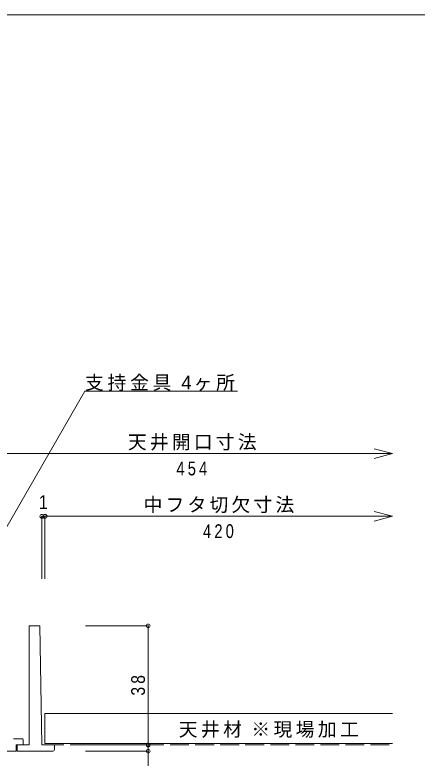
# Model space of a CAD drawing. Units: millimetres on the paper, enlarged 5 times, with parts at other scales. Extents: x -705 to 705, y -488 to 488.
# Drawn here: x -383 to -61, y -106 to 488 of the extents above; entities that cross this region are included whole.
import ezdxf
from ezdxf.enums import TextEntityAlignment as Align

# ---------------------------------------------------------------- set-up
doc = ezdxf.new("R2010")
doc.units = ezdxf.units.MM
doc.header["$LTSCALE"] = 5
doc.header["$PDMODE"] = 32
doc.header["$PDSIZE"] = 3
doc.linetypes.add('DASHED3', pattern=[4, 3, -1])
for name, color, linetype, lineweight in [('4-0_ＫＢ製品', 2, 'Continuous', 9), ('4-1_躯体', 3, 'Continuous', 9), ('4-3_寸法', 4, 'Continuous', 9), ('4-4_引出線字', 4, 'Continuous', 9), ('4-8_他製品', 7, 'Continuous', 9), ('F-0_図面枠', 5, 'Continuous', 9)]:
    doc.layers.add(name, color=color, linetype=linetype, lineweight=lineweight)
doc.layers.add('4-5_文字', color=7, linetype='Continuous')
doc.styles.add('HGｺﾞｼｯｸM', font='')
doc.styles.get('HGｺﾞｼｯｸM').set_extended_font_data('HGｺﾞｼｯｸM')

msp = doc.modelspace()

# ---------------------------------------------------------------- linework, layer by layer
at = {"layer": '4-0_ＫＢ製品'}
for p, q in [((-371, -0.25), (-362.658, -0.25)), ((-371, -95.25), (-371, -0.25)), ((-361, -95.25), (-362.658, -0.25)), ((-376.75, -90.25), (-383.587, -90.25)), ((-376, -94.5), (-376, -91)), ((-409.75, -100.25), (-381.5, -100.25)), ((-381.5, -100.25), (-381.5, -95.25)), ((-381.5, -95.25), (-376.75, -95.25)), ((-380.75, -100.25), (-352.25, -100.25)), ((-351, -95.25), (-361, -95.25)), ((-351, -99), (-351, -95.25))]:
    msp.add_line(p, q, dxfattribs=at)
msp.add_lwpolyline([(-380.75, -100.25), (-380.75, -95.25), (-371, -95.25)], dxfattribs=at)
for centre, radius, start, end in [((-376.75, -91), 0.75, 0, 90), ((-376.75, -94.5), 0.75, 270, 0), ((-352.25, -99), 1.25, 270, 0)]:
    msp.add_arc(centre, radius, start, end, dxfattribs=at)
at = {"layer": '4-1_躯体'}
for p, q in [((-358.5, -94), (-358.5, -70.25)), ((-358.5, -70.25), (-81, -70.25)), ((-358.5, -94), (-81, -94))]:
    msp.add_line(p, q, dxfattribs=at)
at = {"layer": '4-3_寸法'}
for p, q in [((-401, 137.25), (-81, 137.25)), ((-361, 87.25), (-358.5, 87.25)), ((-361, 87.25), (-361, 37.25)), ((-358.5, 87.25), (-358.5, 37.25)), ((-358.5, 87.25), (-81, 87.25)), ((-276, -0.25), (-326, -0.25)), ((-276, -95.25), (-276, -0.25)), ((-276, -95.25), (-326, -95.25)), ((-276, -100.25), (-326, -100.25)), ((-276, -125.25), (-276, -95.25))]:
    msp.add_line(p, q, dxfattribs=at)
for p in [(-361, 87.25), (-358.5, 87.25), (-276, -0.25), (-276, -95.25), (-276, -100.25)]:
    msp.add_point(p, dxfattribs=at)
at = {"layer": '4-4_引出線字'}
for p, q in [((-399.854, 60.248), (-326.529, 187.25)), ((-204.858, 187.25), (-326.529, 187.25)), ((-81, 137.25), (-95.489, 141.132)), ((-81, 137.25), (-95.489, 133.368)), ((-81, 87.25), (-95.489, 91.132)), ((-81, 87.25), (-95.489, 83.368))]:
    msp.add_line(p, q, dxfattribs=at)
at = {"layer": '4-8_他製品', "linetype": 'DASHED3'}
msp.add_line((-358.5, -95.25), (-81, -95.25), dxfattribs=at)
at = {"layer": 'F-0_図面枠'}
msp.add_line((-705, 487.5), (705, 487.5), dxfattribs=at)

# ---------------------------------------------------------------- texts
at = {"layer": '4-3_寸法', "color": 7, "style": 'HGｺﾞｼｯｸM', "width": 0.9}
msp.add_text('1', height=11, dxfattribs=at).set_placement((-363.5, 89.75), align=Align.BOTTOM_LEFT)
at = {"layer": '4-3_寸法', "color": 7, "char_height": 11, "attachment_point": 7, "style": 'HGｺﾞｼｯｸM'}
for s, insert in [('\\T1.17;天井開口寸法', (-292.25, 139.75)), ('\\T1.38;\\W0.8;454', (-253.5, 119.75)), ('\\T1.17;中フタ切欠寸法', (-279.75, 89.75)), ('\\T1.38;\\W0.8;420', (-232.25, 69.75))]:
    msp.add_mtext(s, dxfattribs=dict(at, insert=insert))
at = {"layer": '4-3_寸法', "color": 7, "insert": (-278.5, -55.875), "char_height": 11, "attachment_point": 7, "rotation": 90, "style": 'HGｺﾞｼｯｸM'}
msp.add_mtext('\\T1.36;\\W0.85;38', dxfattribs=at)
at = {"layer": '4-5_文字', "char_height": 11, "attachment_point": 7, "style": 'HGｺﾞｼｯｸM'}
for s, insert in [('\\T1.2;支持金具\\~4ヶ所', (-326.529, 187.25)), ('\\T1.18;天井材\\~※現場加工', (-251.625, -89.625))]:
    msp.add_mtext(s, dxfattribs=dict(at, insert=insert))

doc.saveas('drawing.dxf')
